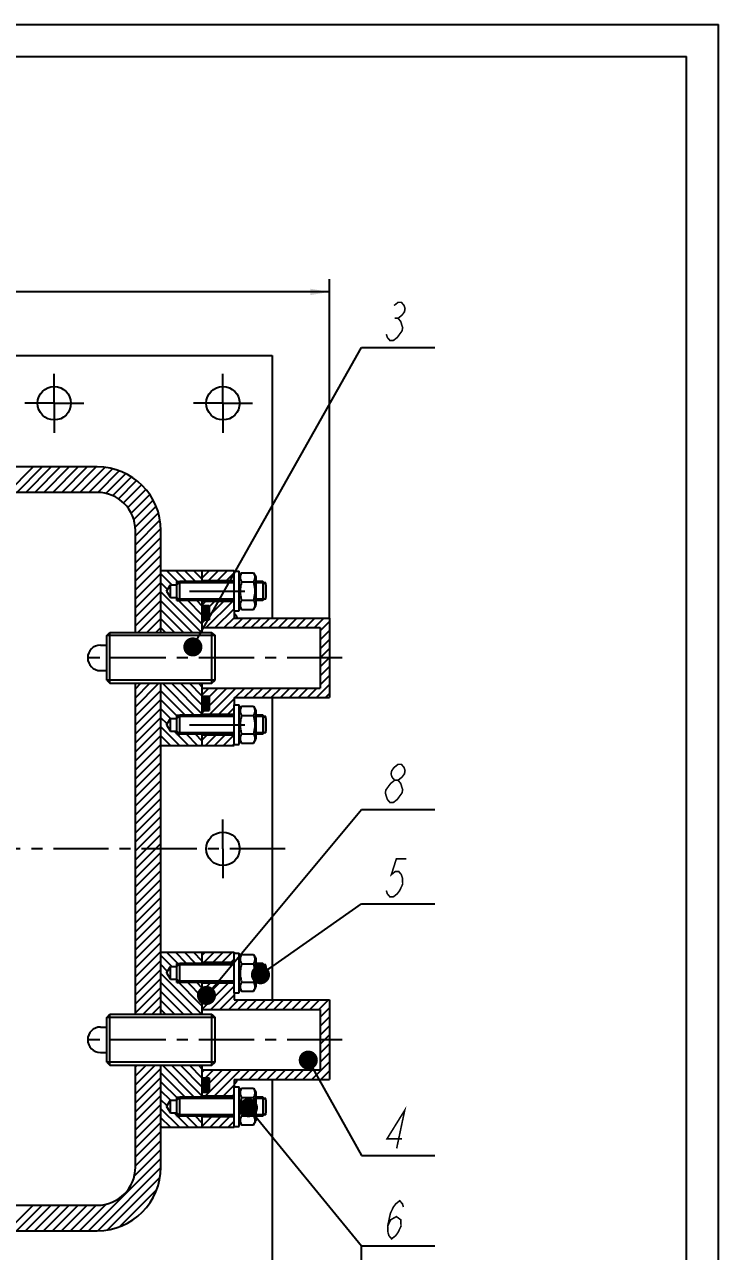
# Model space of a CAD drawing. Header units: millimetres. Extents: x 0 to 420, y 0 to 297.
# Drawn here: x 311 to 420, y 104.2 to 297 of the extents above; entities that cross this region are included whole.
import ezdxf

# ---------------------------------------------------------------- set-up
doc = ezdxf.new("R2010")
doc.units = ezdxf.units.MM
doc.header["$LTSCALE"] = 23.1
doc.linetypes.add('CENTER', pattern=[0.6, 0.375, -0.075, 0.075, -0.075])
doc.layers.get('0').update_dxf_attribs({"linetype": 'CONTINUOUS'})
for name, color, linetype in [('ALL_AXIS', 7, 'CONTINUOUS'), ('ALL_CHAMFER', 7, 'CONTINUOUS'), ('ALL_DIMENSIONS', 7, 'CONTINUOUS')]:
    doc.layers.add(name, color=color, linetype=linetype)
doc.styles.get("Standard").update_dxf_attribs({"font": 'txt', "width": 0.7})
doc.dimstyles.new('DIMSTYLE_1', dxfattribs={"dimtxt": 3.5, "dimasz": 3, "dimexe": 0.18, "dimexo": 0.0625, "dimgap": 0.09, "dimtad": 1, "dimlfac": 2, "dimdsep": 46, "dimtxsty": 'STANDARD', "dimblk": '_FILLED', "dimblk1": '_FILLED', "dimblk2": '_FILLED', "dimcen": 0.09, "dimadec": 0, "dimazin": 0, "dimtp": 0.5, "dimtm": 0.5, "dimtfac": 1, "dimtofl": 0, "dimtmove": 0, "dimatfit": 3, "dimldrblk": '_FILLED', "dimfxl": 1, "dimtolj": 1, "dimarcsym": 0})
doc.dimstyles.get("Standard").update_dxf_attribs({"dimtxt": 3.5, "dimasz": 3, "dimexe": 0.18, "dimexo": 0.0625, "dimgap": 0.09, "dimtad": 1, "dimdec": 5, "dimdsep": 46, "dimtxsty": 'STANDARD', "dimblk": '_FILLED', "dimblk1": '_FILLED', "dimblk2": '_FILLED', "dimcen": 0.09, "dimadec": 0, "dimazin": 0, "dimtol": 1, "dimtp": 1e-05, "dimtm": 1e-05, "dimtfac": 1, "dimtdec": 5, "dimtofl": 0, "dimtmove": 0, "dimatfit": 3, "dimldrblk": '_FILLED', "dimfxl": 1, "dimtolj": 1, "dimarcsym": 0})

# ---------------------------------------------------------------- blocks, each defined once
blk = doc.blocks.new('_FILLED')
at = {"color": 0, "linetype": 'ByBlock'}
blk.add_solid([(0, 0), (-1, 0.167), (-1, -0.167)], dxfattribs=at)
blk = doc.blocks.new('*D3')
at = {"layer": 'ALL_DIMENSIONS', "color": 2, "linetype": 'Continuous'}
for p, q in [((245.92, 203.74), (245.92, 256.99)), ((358.92, 203.74), (358.92, 256.99)), ((245.92, 254.99), (302.42, 254.99)), ((358.92, 254.99), (302.42, 254.99))]:
    blk.add_line(p, q, dxfattribs=at)
at = {"layer": 'ALL_DIMENSIONS', "color": 2, "linetype": 'Continuous', "xscale": 3, "yscale": 3, "zscale": 3, "rotation": 180}
blk.add_blockref('_FILLED', (245.92, 254.99), dxfattribs=at)
at = {"layer": 'ALL_DIMENSIONS', "color": 2, "linetype": 'Continuous', "xscale": 3, "yscale": 3, "zscale": 3}
blk.add_blockref('_FILLED', (358.92, 254.99), dxfattribs=at)
blk = doc.blocks.new('SYMBOL_57_BL1', base_point=(363.92, 100.62))
at = {"color": 2, "linetype": 'Continuous'}
blk.add_line((363.92, 96.12), (363.92, 105.12), dxfattribs=at)
blk = doc.blocks.new('BOM BALLOON 50_BL4', base_point=(369.69, 249.81))
at = {"color": 2, "linetype": 'Continuous'}
blk.add_line((363.92, 246.26), (375.45, 246.26), dxfattribs=at)
at = {"color": 2, "linetype": 'Continuous', "const_width": 0.25}
for points in [[(369.05, 252.85), (369.68, 253.35), (370.21, 253.35), (370.63, 252.85), (370.78, 252.35), (370.68, 251.85), (370.31, 251.35), (369.68, 250.85), (370.1, 250.35), (370.25, 249.85), (370.41, 249.35), (370.3, 248.85), (369.93, 248.35), (369.57, 247.85), (368.93, 247.35), (368.41, 247.35), (367.99, 247.85), (367.83, 248.35)], [(369.15, 250.85), (369.68, 250.85)]]:
    blk.add_lwpolyline(points, dxfattribs=at)
blk = doc.blocks.new('BOM BALLOON 51_BL5', base_point=(369.69, 122.87))
at = {"color": 2, "linetype": 'Continuous'}
blk.add_line((363.92, 119.33), (375.45, 119.33), dxfattribs=at)
at = {"color": 2, "linetype": 'Continuous', "const_width": 0.25}
blk.add_lwpolyline([(369.46, 120.42), (370.73, 126.42), (367.94, 121.92), (370.3, 121.92)], dxfattribs=at)
blk = doc.blocks.new('BOM BALLOON 52_BL6', base_point=(369.69, 162.4))
at = {"color": 2, "linetype": 'Continuous'}
blk.add_line((363.92, 158.85), (375.45, 158.85), dxfattribs=at)
at = {"color": 2, "linetype": 'Continuous', "const_width": 0.25}
blk.add_lwpolyline([(371, 165.94), (369.42, 165.94), (368.63, 163.44), (369.26, 163.94), (369.78, 163.94), (370.2, 163.44), (370.36, 162.94), (370.41, 161.94), (369.93, 160.94), (369.57, 160.44), (368.93, 159.94), (368.41, 159.94), (367.99, 160.44), (367.83, 160.94)], dxfattribs=at)
blk = doc.blocks.new('BOM BALLOON 53_BL7', base_point=(369.69, 108.67))
at = {"color": 2, "linetype": 'Continuous'}
blk.add_line((363.92, 105.12), (375.45, 105.12), dxfattribs=at)
at = {"color": 2, "linetype": 'Continuous', "const_width": 0.25}
blk.add_lwpolyline([(368.05, 108.21), (368.52, 109.21), (369.42, 109.71), (370.1, 109.21), (370.15, 108.21), (369.67, 107.21), (369.3, 106.71), (368.67, 106.21), (368.25, 106.71), (368.1, 107.21), (368.05, 108.21), (368.47, 110.21), (368.95, 111.21), (369.32, 111.71), (369.95, 112.21), (370.37, 111.71), (370.52, 111.21)], dxfattribs=at)
blk = doc.blocks.new('BOM BALLOON 55_BL8', base_point=(369.69, 177.21))
at = {"color": 2, "linetype": 'Continuous'}
blk.add_line((363.92, 173.67), (375.45, 173.67), dxfattribs=at)
at = {"color": 2, "linetype": 'Continuous', "const_width": 0.25}
for points in [[(369.15, 178.26), (368.73, 178.76), (368.58, 179.26), (368.68, 179.76), (369.05, 180.26), (369.68, 180.76), (370.21, 180.76), (370.63, 180.26), (370.78, 179.76), (370.68, 179.26), (370.31, 178.76), (369.68, 178.26)], [(368.41, 174.76), (367.99, 175.26), (367.83, 175.76), (367.68, 176.26), (367.78, 176.76), (368.15, 177.26), (368.52, 177.76), (369.15, 178.26), (369.68, 178.26), (370.1, 177.76), (370.25, 177.26), (370.41, 176.76), (370.3, 176.26), (369.93, 175.76), (369.57, 175.26), (368.93, 174.76), (368.41, 174.76)]]:
    blk.add_lwpolyline(points, dxfattribs=at)

msp = doc.modelspace()

# ---------------------------------------------------------------- linework, layer by layer
at = {"color": 7, "linetype": 'Continuous'}
for p, q in [((0, 297), (420, 297)), ((420, 0), (420, 297)), ((20, 292), (415, 292)), ((415, 5), (415, 292)), ((254.9230231, 244.9925631), (349.9230231, 244.9925631)), ((349.9230231, 244.9925631), (349.9230231, 203.7425631)), ((322.4230231, 227.4925631), (282.4230231, 227.4925631)), ((322.4230231, 223.4925631), (282.4230231, 223.4925631)), ((328.4230231, 201.4925631), (328.4230231, 217.4925631)), ((332.4230231, 201.4925631), (332.4230231, 217.4925631)), ((332.4230231, 211.2425631), (343.9230231, 211.2425631)), ((338.9230231, 209.4925631), (338.9230231, 211.2425631)), ((343.9230231, 211.2425631), (343.9230231, 211.1175583)), ((345.0906517, 210.8793144), (346.9553946, 210.8793144)), ((346.9553946, 210.8793144), (347.3230231, 210.2425631)), ((347.3230231, 210.2425458), (347.3230231, 205.7425804)), ((333.3221625, 207.9925631), (333.9230231, 208.9925631)), ((333.9230231, 206.9925631), (333.9230231, 208.9925631)), ((333.9230231, 208.9925631), (334.9230231, 208.9925631)), ((334.9230231, 208.9925631), (335.4230231, 209.4925631)), ((334.9230231, 206.4925631), (334.9230231, 209.4925631)), ((338.9230231, 209.4925631), (335.4230231, 209.4925631)), ((343.9230231, 209.6175631), (338.9230231, 209.6175631)), ((345.0906517, 209.4359387), (346.9553946, 209.4359387)), ((348.9230231, 206.7090694), (348.9230231, 209.2760567)), ((333.3221625, 207.9925631), (333.9230231, 206.9925631)), ((333.9230231, 206.9925631), (334.9230231, 206.9925631)), ((334.9230231, 206.9925631), (335.4230231, 206.4925631)), ((338.9230231, 206.4925631), (335.4230231, 206.4925631)), ((338.9230231, 201.4925631), (338.9230231, 206.4925631)), ((343.9230231, 206.3675631), (338.9230231, 206.3675631)), ((345.0906517, 206.5491874), (346.9553946, 206.5491874)), ((338.9230231, 205.7425631), (340.0230231, 205.7425631)), ((340.0230231, 205.7425631), (340.0230231, 203.4925631)), ((343.9230231, 204.8675678), (343.9230231, 203.7425631)), ((345.0906517, 205.1058117), (346.9553946, 205.1058117)), ((346.9553946, 205.1058117), (347.3230231, 205.7425631)), ((338.9230231, 203.4925631), (340.0230231, 203.4925631)), ((343.9230231, 203.7425631), (358.9230231, 203.7425631)), ((358.9230231, 203.7425631), (358.9230231, 191.2425631)), ((323.9230231, 193.9925631), (323.9230231, 200.9925631)), ((328.4230231, 201.4925631), (338.9230231, 201.4925631)), ((338.9230231, 202.2425631), (357.4230231, 202.2425631)), ((340.9230231, 193.9925631), (340.9230231, 200.9925631)), ((357.4230231, 202.2425631), (357.4230231, 192.7425631)), ((328.4230231, 141.4925631), (328.4230231, 193.4925631)), ((328.4230231, 193.4925631), (338.9230231, 193.4925631)), ((332.4230231, 141.4925631), (332.4230231, 193.4925631)), ((338.9230231, 188.4925631), (338.9230231, 193.4925631)), ((338.9230231, 192.7425631), (357.4230231, 192.7425631)), ((338.9230231, 191.4925631), (340.0230231, 191.4925631)), ((340.0230231, 191.4925631), (340.0230231, 189.2425631)), ((343.9230231, 191.2425631), (358.9230231, 191.2425631)), ((343.9230231, 191.2425631), (343.9230231, 190.1175583)), ((349.9230231, 191.2425631), (349.9230231, 143.7425631)), ((338.9230231, 189.2425631), (340.0230231, 189.2425631)), ((345.0906517, 189.8793144), (346.9553946, 189.8793144)), ((346.9553946, 189.8793144), (347.3230231, 189.2425631)), ((347.3230231, 189.2425458), (347.3230231, 184.7425804)), ((333.3221625, 186.9925631), (333.9230231, 187.9925631)), ((333.3221625, 186.9925631), (333.9230231, 185.9925631)), ((333.9230231, 187.9925631), (334.9230231, 187.9925631)), ((333.9230231, 185.9925631), (333.9230231, 187.9925631)), ((334.9230231, 187.9925631), (335.4230231, 188.4925631)), ((334.9230231, 185.4925631), (334.9230231, 188.4925631)), ((338.9230231, 188.4925631), (335.4230231, 188.4925631)), ((343.9230231, 188.6175631), (338.9230231, 188.6175631)), ((345.0906517, 188.4359387), (346.9553946, 188.4359387)), ((348.9230231, 185.7090694), (348.9230231, 188.2760567)), ((333.9230231, 185.9925631), (334.9230231, 185.9925631)), ((334.9230231, 185.9925631), (335.4230231, 185.4925631)), ((338.9230231, 185.4925631), (335.4230231, 185.4925631)), ((338.9230231, 183.7425631), (338.9230231, 185.4925631)), ((343.9230231, 185.3675631), (338.9230231, 185.3675631)), ((345.0906517, 185.5491874), (346.9553946, 185.5491874)), ((332.4230231, 183.7425631), (343.9230231, 183.7425631)), ((343.9230231, 183.8675678), (343.9230231, 183.7425631)), ((345.0906517, 184.1058117), (346.9553946, 184.1058117)), ((346.9553946, 184.1058117), (347.3230231, 184.7425631)), ((332.4230231, 151.2425631), (343.9230231, 151.2425631)), ((338.9230231, 149.4925631), (338.9230231, 151.2425631)), ((343.9230231, 151.2425631), (343.9230231, 151.1175583)), ((345.0906517, 150.8793144), (346.9553946, 150.8793144)), ((346.9553946, 150.8793144), (347.3230231, 150.2425631)), ((333.3221625, 147.9925631), (333.9230231, 148.9925631)), ((333.9230231, 148.9925631), (334.9230231, 148.9925631)), ((333.9230231, 146.9925631), (333.9230231, 148.9925631)), ((334.9230231, 146.4925631), (334.9230231, 149.4925631)), ((334.9230231, 148.9925631), (335.4230231, 149.4925631)), ((338.9230231, 149.4925631), (335.4230231, 149.4925631)), ((343.9230231, 149.6175631), (338.9230231, 149.6175631)), ((345.0906517, 149.4359387), (346.9553946, 149.4359387)), ((347.3230231, 150.2425458), (347.3230231, 145.7425804)), ((348.9230231, 146.7090694), (348.9230231, 149.2760567)), ((333.3221625, 147.9925631), (333.9230231, 146.9925631)), ((333.9230231, 146.9925631), (334.9230231, 146.9925631)), ((334.9230231, 146.9925631), (335.4230231, 146.4925631)), ((345.0906517, 146.5491874), (346.9553946, 146.5491874)), ((338.9230231, 146.4925631), (335.4230231, 146.4925631)), ((338.9230231, 141.4925631), (338.9230231, 146.4925631)), ((343.9230231, 146.3675631), (338.9230231, 146.3675631)), ((338.9230231, 145.7425631), (340.0230231, 145.7425631)), ((340.0230231, 145.7425631), (340.0230231, 143.4925631)), ((343.9230231, 144.8675678), (343.9230231, 143.7425631)), ((345.0906517, 145.1058117), (346.9553946, 145.1058117)), ((346.9553946, 145.1058117), (347.3230231, 145.7425631)), ((338.9230231, 143.4925631), (340.0230231, 143.4925631)), ((343.9230231, 143.7425631), (358.9230231, 143.7425631)), ((358.9230231, 143.7425631), (358.9230231, 131.2425631)), ((323.9230231, 133.9925631), (323.9230231, 140.9925631)), ((328.4230231, 141.4925631), (338.9230231, 141.4925631)), ((338.9230231, 142.2425631), (357.4230231, 142.2425631)), ((340.9230231, 133.9925631), (340.9230231, 140.9925631)), ((357.4230231, 142.2425631), (357.4230231, 132.7425631)), ((328.4230231, 133.4925631), (338.9230231, 133.4925631)), ((328.4230231, 117.4925631), (328.4230231, 133.4925631)), ((332.4230231, 117.4925631), (332.4230231, 133.4925631)), ((338.9230231, 128.4925631), (338.9230231, 133.4925631)), ((338.9230231, 132.7425631), (357.4230231, 132.7425631)), ((338.9230231, 131.4925631), (340.0230231, 131.4925631)), ((340.0230231, 131.4925631), (340.0230231, 129.2425631)), ((343.9230231, 131.2425631), (358.9230231, 131.2425631)), ((343.9230231, 131.2425631), (343.9230231, 130.1175583)), ((349.9230231, 131.2425631), (349.9230231, 89.9925631)), ((338.9230231, 129.2425631), (340.0230231, 129.2425631)), ((345.0906517, 129.8793144), (346.9553946, 129.8793144)), ((346.9553946, 129.8793144), (347.3230231, 129.2425631)), ((347.3230231, 129.2425458), (347.3230231, 124.7425804)), ((333.3221625, 126.9925631), (333.9230231, 127.9925631)), ((333.9230231, 127.9925631), (334.9230231, 127.9925631)), ((333.9230231, 125.9925631), (333.9230231, 127.9925631)), ((334.9230231, 125.4925631), (334.9230231, 128.4925631)), ((334.9230231, 127.9925631), (335.4230231, 128.4925631)), ((338.9230231, 128.4925631), (335.4230231, 128.4925631)), ((343.9230231, 128.6175631), (338.9230231, 128.6175631)), ((345.0906517, 128.4359387), (346.9553946, 128.4359387)), ((348.9230231, 125.7090694), (348.9230231, 128.2760567)), ((333.3221625, 126.9925631), (333.9230231, 125.9925631)), ((333.9230231, 125.9925631), (334.9230231, 125.9925631)), ((334.9230231, 125.9925631), (335.4230231, 125.4925631)), ((338.9230231, 125.4925631), (335.4230231, 125.4925631)), ((338.9230231, 123.7425631), (338.9230231, 125.4925631)), ((343.9230231, 125.3675631), (338.9230231, 125.3675631)), ((345.0906517, 125.5491874), (346.9553946, 125.5491874)), ((332.4230231, 123.7425631), (343.9230231, 123.7425631)), ((343.9230231, 123.8675678), (343.9230231, 123.7425631)), ((345.0906517, 124.1058117), (346.9553946, 124.1058117)), ((346.9553946, 124.1058117), (347.3230231, 124.7425631)), ((282.4230231, 111.4925631), (322.4230231, 111.4925631)), ((282.4230231, 107.4925631), (322.4230231, 107.4925631))]:
    msp.add_line(p, q, dxfattribs=at)
at = {"color": 2, "linetype": 'Continuous'}
for p, q in [((308.3831546, 223.4925631), (312.3831546, 227.4925631)), ((309.7973682, 223.4925631), (313.7973682, 227.4925631)), ((311.2115817, 223.4925631), (315.2115817, 227.4925631)), ((312.6257953, 223.4925631), (316.6257953, 227.4925631)), ((314.0400088, 223.4925631), (318.0400088, 227.4925631)), ((315.4542224, 223.4925631), (319.4542224, 227.4925631)), ((316.868436, 223.4925631), (320.868436, 227.4925631)), ((318.2826495, 223.4925631), (322.2826495, 227.4925631)), ((319.6968631, 223.4925631), (323.616916, 227.412616)), ((321.1110767, 223.4925631), (324.8096282, 227.1911146)), ((322.5197722, 223.4870451), (325.8919899, 226.8592628)), ((323.7821445, 223.3352038), (326.8799941, 226.4330534)), ((324.8375906, 222.9764364), (327.7846466, 225.9234924)), ((325.751354, 222.4759862), (328.612351, 225.3369832)), ((326.5382733, 221.8486919), (329.3676921, 224.6781107)), ((327.2066251, 221.1028301), (330.0517294, 223.9479345)), ((327.7522586, 220.2342501), (330.6646814, 223.1466729)), ((328.1577485, 219.2255264), (331.2032213, 222.2709992)), ((328.3915111, 218.0450755), (331.6628755, 221.3164398)), ((328.4230231, 216.6623739), (332.0249574, 220.2643082)), ((328.4230231, 215.2481604), (332.2808895, 219.1060267)), ((328.4230231, 213.8339468), (332.4068552, 217.8177789)), ((328.4230231, 212.4197332), (332.4230231, 216.4197332)), ((328.4230231, 211.0055197), (332.4230231, 215.0055197)), ((328.4230231, 209.5913061), (332.4230231, 213.5913061)), ((328.4230231, 208.1770925), (332.4230231, 212.1770925)), ((328.4230231, 206.762879), (332.4230231, 210.762879)), ((334.1359553, 208.9925631), (332.4230231, 210.7054953)), ((335.236596, 209.3061359), (333.3001689, 211.2425631)), ((336.4643824, 209.4925631), (334.7143824, 211.2425631)), ((337.878596, 209.4925631), (336.128596, 211.2425631)), ((338.9230231, 209.8623495), (337.5428096, 211.2425631)), ((338.9230231, 210.093436), (340.0721502, 211.2425631)), ((339.8613637, 209.6175631), (341.4863637, 211.2425631)), ((341.2755773, 209.6175631), (342.9005773, 211.2425631)), ((342.6897908, 209.6175631), (343.9230231, 210.8507953)), ((328.4230231, 205.3486654), (332.4230231, 209.3486654)), ((333.472139, 208.2421658), (332.4230231, 209.2912817)), ((334.9230231, 209.4925631), (335.4230231, 209.4925631)), ((343.9230231, 209.2760567), (334.9230231, 209.2760567)), ((348.9230231, 209.2760567), (347.3230231, 209.2760567)), ((328.4230231, 203.9344519), (332.4230231, 207.9344519)), ((328.4230231, 202.5202383), (332.4230231, 206.5202383)), ((338.8075282, 201.4925631), (332.4230231, 207.8770681)), ((337.3933146, 201.4925631), (332.4230231, 206.4628546)), ((338.9230231, 202.7912817), (334.7217417, 206.9925631)), ((343.9230231, 206.7090694), (334.9230231, 206.7090694)), ((334.9230231, 206.4925631), (335.4230231, 206.4925631)), ((338.9230231, 204.2054953), (336.6359553, 206.4925631)), ((338.9230231, 205.6197088), (338.0501689, 206.4925631)), ((338.9230231, 205.8507953), (339.4397908, 206.3675631)), ((339.5574315, 202.2425631), (343.6824315, 206.3675631)), ((340.0230231, 205.5365818), (340.8540044, 206.3675631)), ((340.0230231, 204.1223682), (342.268218, 206.3675631)), ((348.9230231, 206.7090694), (347.3230231, 206.7090694)), ((328.8095615, 201.4925631), (332.4230231, 205.1060247)), ((335.9791011, 201.4925631), (332.4230231, 205.048641)), ((340.9716451, 202.2425631), (343.9230231, 205.1939411)), ((330.223775, 201.4925631), (332.4230231, 203.6918112)), ((334.5648875, 201.4925631), (332.4230231, 203.6344274)), ((338.9230231, 203.0223682), (339.393218, 203.4925631)), ((342.3858587, 202.2425631), (343.9230231, 203.7797275)), ((343.8000722, 202.2425631), (345.3000722, 203.7425631)), ((345.2142858, 202.2425631), (346.7142858, 203.7425631)), ((346.6284993, 202.2425631), (348.1284993, 203.7425631)), ((348.0427129, 202.2425631), (349.5427129, 203.7425631)), ((349.4569265, 202.2425631), (350.9569265, 203.7425631)), ((350.87114, 202.2425631), (352.37114, 203.7425631)), ((352.2853536, 202.2425631), (353.7853536, 203.7425631)), ((353.6995672, 202.2425631), (355.1995672, 203.7425631)), ((355.1137807, 202.2425631), (356.6137807, 203.7425631)), ((356.5279943, 202.2425631), (358.0279943, 203.7425631)), ((357.4230231, 201.7233783), (358.9230231, 203.2233783)), ((340.9230231, 200.9925631), (323.9230231, 200.9925631)), ((331.6379886, 201.4925631), (332.4230231, 202.2775976)), ((333.1506739, 201.4925631), (332.4230231, 202.2202139)), ((357.4230231, 200.3091648), (358.9230231, 201.8091648)), ((357.4230231, 198.8949512), (358.9230231, 200.3949512)), ((357.4230231, 197.4807377), (358.9230231, 198.9807377)), ((357.4230231, 196.0665241), (358.9230231, 197.5665241)), ((357.4230231, 194.6523105), (358.9230231, 196.1523105)), ((357.4230231, 193.238097), (358.9230231, 194.738097)), ((340.9230231, 193.9925631), (323.9230231, 193.9925631)), ((328.4230231, 192.6207434), (329.2948428, 193.4925631)), ((328.4230231, 191.2065298), (330.7090564, 193.4925631)), ((328.4230231, 189.7923162), (332.12327, 193.4925631)), ((337.6653926, 188.4925631), (332.6653926, 193.4925631)), ((338.9230231, 188.6491461), (334.0796061, 193.4925631)), ((338.9230231, 190.0633596), (335.4938197, 193.4925631)), ((338.9230231, 191.4775732), (336.9080332, 193.4925631)), ((338.9230231, 192.8917868), (338.3222468, 193.4925631)), ((356.8417028, 191.2425631), (358.9230231, 193.3238834)), ((328.4230231, 188.3781027), (332.4230231, 192.3781027)), ((328.4230231, 186.9638891), (332.4230231, 190.9638891)), ((336.251179, 188.4925631), (332.4230231, 192.3207189)), ((335.1299943, 188.1995342), (332.4230231, 190.9065054)), ((338.9230231, 191.7086597), (339.9569265, 192.7425631)), ((340.0230231, 191.3944462), (341.37114, 192.7425631)), ((340.0230231, 189.9802326), (342.7853536, 192.7425631)), ((340.0745672, 188.6175631), (344.1995672, 192.7425631)), ((341.4887807, 188.6175631), (343.9230231, 191.0518055)), ((344.1137807, 191.2425631), (345.6137807, 192.7425631)), ((345.5279943, 191.2425631), (347.0279943, 192.7425631)), ((346.9422078, 191.2425631), (348.4422078, 192.7425631)), ((348.3564214, 191.2425631), (349.8564214, 192.7425631)), ((349.770635, 191.2425631), (351.270635, 192.7425631)), ((351.1848485, 191.2425631), (352.6848485, 192.7425631)), ((352.5990621, 191.2425631), (354.0990621, 192.7425631)), ((354.0132757, 191.2425631), (355.5132757, 192.7425631)), ((355.4274892, 191.2425631), (356.9274892, 192.7425631)), ((358.2559163, 191.2425631), (358.9230231, 191.9096698)), ((328.4230231, 185.5496755), (332.4230231, 189.5496755)), ((333.9229213, 187.9923936), (332.4230231, 189.4922918)), ((338.9230231, 188.8802326), (339.2853536, 189.2425631)), ((342.9029943, 188.6175631), (343.9230231, 189.6375919)), ((328.4230231, 184.135462), (332.4230231, 188.135462)), ((333.3921161, 187.1089853), (332.4230231, 188.0780783)), ((334.9230231, 188.4925631), (335.4230231, 188.4925631)), ((343.9230231, 188.2760567), (334.9230231, 188.2760567)), ((348.9230231, 188.2760567), (347.3230231, 188.2760567)), ((328.4230231, 182.7212484), (332.4230231, 186.7212484)), ((328.4230231, 181.3070349), (332.4230231, 185.3070349)), ((335.3443247, 183.7425631), (332.4230231, 186.6638647)), ((333.9301112, 183.7425631), (332.4230231, 185.2496511)), ((336.7585383, 183.7425631), (334.5085383, 185.9925631)), ((343.9230231, 185.7090694), (334.9230231, 185.7090694)), ((334.9230231, 185.4925631), (335.4230231, 185.4925631)), ((338.1727519, 183.7425631), (336.4227519, 185.4925631)), ((338.9230231, 184.4065054), (337.8369654, 185.4925631)), ((338.9230231, 184.6375919), (339.6529943, 185.3675631)), ((339.4422078, 183.7425631), (341.0672078, 185.3675631)), ((340.8564214, 183.7425631), (342.4814214, 185.3675631)), ((342.270635, 183.7425631), (343.895635, 185.3675631)), ((348.9230231, 185.7090694), (347.3230231, 185.7090694)), ((328.4230231, 179.8928213), (332.4230231, 183.8928213)), ((332.5158976, 183.7425631), (332.4230231, 183.8354376)), ((343.6848485, 183.7425631), (343.9230231, 183.9807377)), ((328.4230231, 178.4786077), (332.4230231, 182.4786077)), ((328.4230231, 177.0643942), (332.4230231, 181.0643942)), ((328.4230231, 175.6501806), (332.4230231, 179.6501806)), ((328.4230231, 174.235967), (332.4230231, 178.235967)), ((328.4230231, 172.8217535), (332.4230231, 176.8217535)), ((328.4230231, 171.4075399), (332.4230231, 175.4075399)), ((328.4230231, 169.9933264), (332.4230231, 173.9933264)), ((328.4230231, 168.5791128), (332.4230231, 172.5791128)), ((328.4230231, 167.1648992), (332.4230231, 171.1648992)), ((328.4230231, 165.7506857), (332.4230231, 169.7506857)), ((328.4230231, 164.3364721), (332.4230231, 168.3364721)), ((328.4230231, 162.9222585), (332.4230231, 166.9222585)), ((328.4230231, 161.508045), (332.4230231, 165.508045)), ((328.4230231, 160.0938314), (332.4230231, 164.0938314)), ((328.4230231, 158.6796179), (332.4230231, 162.6796179)), ((328.4230231, 157.2654043), (332.4230231, 161.2654043)), ((328.4230231, 155.8511907), (332.4230231, 159.8511907)), ((328.4230231, 154.4369772), (332.4230231, 158.4369772)), ((328.4230231, 153.0227636), (332.4230231, 157.0227636)), ((328.4230231, 151.60855), (332.4230231, 155.60855)), ((328.4230231, 150.1943365), (332.4230231, 154.1943365)), ((328.4230231, 148.7801229), (332.4230231, 152.7801229)), ((328.4230231, 147.3659094), (332.4230231, 151.3659094)), ((334.1359553, 148.9925631), (332.4230231, 150.7054953)), ((335.236596, 149.3061359), (333.3001689, 151.2425631)), ((336.4643824, 149.4925631), (334.7143824, 151.2425631)), ((337.878596, 149.4925631), (336.128596, 151.2425631)), ((338.9230231, 149.8623495), (337.5428096, 151.2425631)), ((338.9230231, 150.8005428), (339.3650434, 151.2425631)), ((339.1542569, 149.6175631), (340.7792569, 151.2425631)), ((340.5684705, 149.6175631), (342.1934705, 151.2425631)), ((341.9826841, 149.6175631), (343.6076841, 151.2425631)), ((328.4230231, 145.9516958), (332.4230231, 149.9516958)), ((328.4230231, 144.5374822), (332.4230231, 148.5374822)), ((333.472139, 148.2421658), (332.4230231, 149.2912817)), ((334.9230231, 149.4925631), (335.4230231, 149.4925631)), ((343.9230231, 149.2760567), (334.9230231, 149.2760567)), ((343.3968976, 149.6175631), (343.9230231, 150.1436886)), ((348.9230231, 149.2760567), (347.3230231, 149.2760567)), ((328.4230231, 143.1232687), (332.4230231, 147.1232687)), ((338.8075282, 141.4925631), (332.4230231, 147.8770681)), ((338.9230231, 142.7912817), (334.7217417, 146.9925631)), ((343.9230231, 146.7090694), (334.9230231, 146.7090694)), ((348.9230231, 146.7090694), (347.3230231, 146.7090694)), ((328.4230231, 141.7090551), (332.4230231, 145.7090551)), ((337.3933146, 141.4925631), (332.4230231, 146.4628546)), ((335.9791011, 141.4925631), (332.4230231, 145.048641)), ((334.9230231, 146.4925631), (335.4230231, 146.4925631)), ((338.9230231, 144.2054953), (336.6359553, 146.4925631)), ((338.9230231, 145.6197088), (338.0501689, 146.4925631)), ((338.9230231, 142.3152614), (342.9753247, 146.3675631)), ((339.5218976, 145.7425631), (340.1468976, 146.3675631)), ((340.0230231, 144.829475), (341.5611112, 146.3675631)), ((340.2645383, 142.2425631), (343.9230231, 145.9010479)), ((329.6207446, 141.4925631), (332.4230231, 144.2948415)), ((331.0349582, 141.4925631), (332.4230231, 142.880628)), ((334.5648875, 141.4925631), (332.4230231, 143.6344274)), ((341.6787519, 142.2425631), (343.9230231, 144.4868343)), ((343.0929654, 142.2425631), (344.5929654, 143.7425631)), ((344.507179, 142.2425631), (346.007179, 143.7425631)), ((345.9213926, 142.2425631), (347.4213926, 143.7425631)), ((347.3356061, 142.2425631), (348.8356061, 143.7425631)), ((348.7498197, 142.2425631), (350.2498197, 143.7425631)), ((350.1640332, 142.2425631), (351.6640332, 143.7425631)), ((351.5782468, 142.2425631), (353.0782468, 143.7425631)), ((352.9924604, 142.2425631), (354.4924604, 143.7425631)), ((354.4066739, 142.2425631), (355.9066739, 143.7425631)), ((355.8208875, 142.2425631), (357.3208875, 143.7425631)), ((357.2351011, 142.2425631), (358.7351011, 143.7425631)), ((340.9230231, 140.9925631), (323.9230231, 140.9925631)), ((333.1506739, 141.4925631), (332.4230231, 142.2202139)), ((357.4230231, 141.0162716), (358.9230231, 142.5162716)), ((357.4230231, 139.602058), (358.9230231, 141.102058)), ((357.4230231, 138.1878444), (358.9230231, 139.6878444)), ((357.4230231, 136.7736309), (358.9230231, 138.2736309)), ((357.4230231, 135.3594173), (358.9230231, 136.8594173)), ((357.4230231, 133.9452038), (358.9230231, 135.4452038)), ((340.9230231, 133.9925631), (323.9230231, 133.9925631)), ((328.4230231, 133.2237737), (328.6918125, 133.4925631)), ((328.4230231, 131.8095602), (330.106026, 133.4925631)), ((328.4230231, 130.3953466), (331.5202396, 133.4925631)), ((337.6653926, 128.4925631), (332.6653926, 133.4925631)), ((338.9230231, 128.6491461), (334.0796061, 133.4925631)), ((338.9230231, 130.0633596), (335.4938197, 133.4925631)), ((338.9230231, 131.4775732), (336.9080332, 133.4925631)), ((338.9230231, 132.8917868), (338.3222468, 133.4925631)), ((356.134596, 131.2425631), (358.9230231, 134.0309902)), ((328.4230231, 128.981133), (332.4230231, 132.981133)), ((328.4230231, 127.5669195), (332.4230231, 131.5669195)), ((336.251179, 128.4925631), (332.4230231, 132.3207189)), ((338.9230231, 132.4157665), (339.2498197, 132.7425631)), ((339.4140332, 131.4925631), (340.6640332, 132.7425631)), ((340.0230231, 130.6873394), (342.0782468, 132.7425631)), ((340.0230231, 129.2731258), (343.4924604, 132.7425631)), ((340.7816739, 128.6175631), (344.9066739, 132.7425631)), ((344.8208875, 131.2425631), (346.3208875, 132.7425631)), ((346.2351011, 131.2425631), (347.7351011, 132.7425631)), ((347.6493146, 131.2425631), (349.1493146, 132.7425631)), ((349.0635282, 131.2425631), (350.5635282, 132.7425631)), ((350.4777417, 131.2425631), (351.9777417, 132.7425631)), ((351.8919553, 131.2425631), (353.3919553, 132.7425631)), ((353.3061689, 131.2425631), (354.8061689, 132.7425631)), ((354.7203824, 131.2425631), (356.2203824, 132.7425631)), ((357.5488096, 131.2425631), (358.9230231, 132.6167766)), ((328.4230231, 126.1527059), (332.4230231, 130.1527059)), ((335.1299943, 128.1995342), (332.4230231, 130.9065054)), ((333.9229213, 127.9923936), (332.4230231, 129.4922918)), ((339.3674604, 128.6175631), (339.9924604, 129.2425631)), ((342.1958875, 128.6175631), (343.9230231, 130.3446987)), ((328.4230231, 124.7384924), (332.4230231, 128.7384924)), ((328.4230231, 123.3242788), (332.4230231, 127.3242788)), ((333.3921161, 127.1089853), (332.4230231, 128.0780783)), ((334.9230231, 128.4925631), (335.4230231, 128.4925631)), ((343.9230231, 128.2760567), (334.9230231, 128.2760567)), ((343.6101011, 128.6175631), (343.9230231, 128.9304851)), ((348.9230231, 128.2760567), (347.3230231, 128.2760567)), ((328.4230231, 121.9100652), (332.4230231, 125.9100652)), ((335.3443247, 123.7425631), (332.4230231, 126.6638647)), ((336.7585383, 123.7425631), (334.5085383, 125.9925631)), ((343.9230231, 125.7090694), (334.9230231, 125.7090694)), ((334.9230231, 125.4925631), (335.4230231, 125.4925631)), ((338.1727519, 123.7425631), (336.4227519, 125.4925631)), ((338.9230231, 124.4065054), (337.8369654, 125.4925631)), ((338.9230231, 125.3446987), (338.9458875, 125.3675631)), ((338.9230231, 123.9304851), (340.3601011, 125.3675631)), ((340.1493146, 123.7425631), (341.7743146, 125.3675631)), ((341.5635282, 123.7425631), (343.1885282, 125.3675631)), ((348.9230231, 125.7090694), (347.3230231, 125.7090694)), ((328.4230231, 120.4958517), (332.4230231, 124.4958517)), ((333.9301112, 123.7425631), (332.4230231, 125.2496511)), ((332.5158976, 123.7425631), (332.4230231, 123.8354376)), ((342.9777417, 123.7425631), (343.9230231, 124.6878444)), ((328.4230231, 119.0816381), (332.4230231, 123.0816381)), ((328.4230231, 117.6674245), (332.4230231, 121.6674245)), ((328.2504095, 116.0805973), (332.4230231, 120.253211)), ((321.0765888, 107.4925631), (332.4230231, 118.8389974)), ((322.4943482, 107.4961089), (332.4194772, 117.421238)), ((324.0490049, 107.6365521), (332.2790341, 115.8665813)), ((325.9862017, 108.1595353), (331.7560509, 113.9293845)), ((308.3486667, 107.4925631), (312.3486667, 111.4925631)), ((309.7628803, 107.4925631), (313.7628803, 111.4925631)), ((311.1770938, 107.4925631), (315.1770938, 111.4925631)), ((312.5913074, 107.4925631), (316.5913074, 111.4925631)), ((314.005521, 107.4925631), (318.005521, 111.4925631)), ((315.4197345, 107.4925631), (319.4197345, 111.4925631)), ((316.8339481, 107.4925631), (320.8339481, 111.4925631)), ((318.2481616, 107.4925631), (322.2481616, 111.4925631)), ((319.6623752, 107.4925631), (323.8349888, 111.6651767))]:
    msp.add_line(p, q, dxfattribs=at)
at = {"color": 7, "linetype": 'Continuous'}
for points in [[(345.0906517, 210.8793144), (345.0386287, 210.7844749), (344.9935379, 210.691595), (344.9554278, 210.6010045), (344.924153, 210.511714), (344.8994982, 210.4228682), (344.8817215, 210.3343943), (344.8709889, 210.2459146), (344.8673607, 210.1574884), (344.8710111, 210.0690655), (344.8817641, 209.9805958), (344.8995585, 209.8921356), (344.9242235, 209.8033152), (344.9554948, 209.7140729), (344.9935913, 209.6235405), (345.0386599, 209.530718), (345.0906517, 209.4359387)], [(346.9553946, 210.8793144), (347.0019695, 210.7948904), (347.0430473, 210.7121207), (347.078577, 210.6312567), (347.1087112, 210.5515444), (347.1336445, 210.4723526), (347.1531993, 210.393564), (347.1672989, 210.3148474), (347.1758359, 210.2362121), (347.1786611, 210.1575467), (347.1758244, 210.0788822), (347.167276, 210.0002486), (347.1531669, 209.9215376), (347.1336051, 209.8427612), (347.1086695, 209.7635886), (347.0785406, 209.6839063), (347.0430206, 209.6030754), (347.0019547, 209.520335), (346.9553946, 209.4359387)], [(345.0906517, 209.4359387), (345.0488382, 209.2851512), (345.0113596, 209.1367984), (344.9782444, 208.9912325), (344.9494074, 208.8473966), (344.9247295, 208.7044415), (344.9043417, 208.5620957), (344.8882934, 208.4198134), (344.8767098, 208.2775681), (344.8697499, 208.1351253), (344.8673607, 207.9925631)], [(346.9553946, 209.4359387), (346.9976118, 209.2835712), (347.0353386, 209.1340821), (347.0685246, 208.9878631), (347.0973207, 208.8437391), (347.1218987, 208.7007539), (347.1421461, 208.5586427), (347.1580419, 208.4168445), (347.1694847, 208.2752923), (347.1763722, 208.1337162), (347.1786855, 207.9921647), (347.1763456, 207.8506036), (347.1694312, 207.7090105), (347.1579598, 207.5674375), (347.1420368, 207.4256269), (347.1217656, 207.2835268), (347.0971691, 207.1405726), (347.0683533, 206.9964714), (347.0351736, 206.850356), (346.997507, 206.7011407), (346.9553946, 206.5491874)], [(344.8673607, 207.9925631), (344.871153, 207.8137963), (344.882028, 207.6352564), (344.9000988, 207.4571425), (344.9250264, 207.2788573), (344.9564682, 207.1004308), (344.9945481, 206.9201802), (345.0392771, 206.7362232), (345.0906517, 206.5491874)], [(345.0906517, 206.5491874), (345.0386287, 206.4543479), (344.9935379, 206.361468), (344.9554278, 206.2708775), (344.924153, 206.181587), (344.8994982, 206.0927412), (344.8817215, 206.0042672), (344.8709889, 205.9157876), (344.8673607, 205.8273614), (344.8710111, 205.7389385), (344.8817641, 205.6504688), (344.8995585, 205.5620086), (344.9242235, 205.4731882), (344.9554948, 205.3839459), (344.9935913, 205.2934135), (345.0386599, 205.200591), (345.0906517, 205.1058117)], [(346.9553946, 206.5491874), (346.9974954, 206.4732355), (347.0351595, 206.3986324), (347.068349, 206.3255535), (347.0971776, 206.2534721), (347.1217803, 206.1819709), (347.1420548, 206.1108974), (347.157978, 206.0399684), (347.1694464, 205.9691587), (347.1763546, 205.8983401), (347.1786856, 205.8275389), (347.1763603, 205.7567434), (347.1694593, 205.6859392), (347.1580019, 205.6151525), (347.1420927, 205.5442504), (347.1218351, 205.4732023), (347.0972525, 205.4017282), (347.0684604, 205.3296986), (347.0352867, 205.2566318), (346.9975814, 205.1819372), (346.9553946, 205.1058117)], [(345.0906517, 189.8793144), (345.0386287, 189.7844749), (344.9935379, 189.691595), (344.9554278, 189.6010045), (344.924153, 189.511714), (344.8994982, 189.4228682), (344.8817215, 189.3343943), (344.8709889, 189.2459146), (344.8673607, 189.1574884), (344.8710111, 189.0690655), (344.8817641, 188.9805958), (344.8995585, 188.8921356), (344.9242235, 188.8033152), (344.9554948, 188.7140729), (344.9935913, 188.6235405), (345.0386599, 188.530718), (345.0906517, 188.4359387)], [(346.9553946, 189.8793144), (347.0019695, 189.7948904), (347.0430473, 189.7121207), (347.078577, 189.6312567), (347.1087112, 189.5515444), (347.1336445, 189.4723526), (347.1531993, 189.393564), (347.1672989, 189.3148474), (347.1758359, 189.2362121), (347.1786611, 189.1575467), (347.1758244, 189.0788822), (347.167276, 189.0002486), (347.1531669, 188.9215376), (347.1336051, 188.8427612), (347.1086695, 188.7635886), (347.0785406, 188.6839063), (347.0430206, 188.6030754), (347.0019547, 188.520335), (346.9553946, 188.4359387)], [(345.0906517, 188.4359387), (345.0488382, 188.2851512), (345.0113596, 188.1367984), (344.9782444, 187.9912325), (344.9494074, 187.8473966), (344.9247295, 187.7044415), (344.9043417, 187.5620957), (344.8882934, 187.4198134), (344.8767098, 187.2775681), (344.8697499, 187.1351253), (344.8673607, 186.9925631)], [(344.8673607, 186.9925631), (344.871153, 186.8137963), (344.882028, 186.6352564), (344.9000988, 186.4571425), (344.9250264, 186.2788573), (344.9564682, 186.1004308), (344.9945481, 185.9201802), (345.0392771, 185.7362232), (345.0906517, 185.5491874)], [(346.9553946, 188.4359387), (346.9976118, 188.2835712), (347.0353386, 188.1340821), (347.0685246, 187.9878631), (347.0973207, 187.8437391), (347.1218987, 187.7007539), (347.1421461, 187.5586427), (347.1580419, 187.4168445), (347.1694847, 187.2752923), (347.1763722, 187.1337162), (347.1786855, 186.9921647), (347.1763456, 186.8506036), (347.1694312, 186.7090105), (347.1579598, 186.5674375), (347.1420368, 186.4256269), (347.1217656, 186.2835268), (347.0971691, 186.1405726), (347.0683533, 185.9964714), (347.0351736, 185.850356), (346.997507, 185.7011407), (346.9553946, 185.5491874)], [(345.0906517, 185.5491874), (345.0386287, 185.4543479), (344.9935379, 185.361468), (344.9554278, 185.2708775), (344.924153, 185.181587), (344.8994982, 185.0927412), (344.8817215, 185.0042672), (344.8709889, 184.9157876), (344.8673607, 184.8273614), (344.8710111, 184.7389385), (344.8817641, 184.6504688), (344.8995585, 184.5620086), (344.9242235, 184.4731882), (344.9554948, 184.3839459), (344.9935913, 184.2934135), (345.0386599, 184.200591), (345.0906517, 184.1058117)], [(346.9553946, 185.5491874), (346.9974954, 185.4732355), (347.0351595, 185.3986324), (347.068349, 185.3255535), (347.0971776, 185.2534721), (347.1217803, 185.1819709), (347.1420548, 185.1108974), (347.157978, 185.0399684), (347.1694464, 184.9691587), (347.1763546, 184.8983401), (347.1786856, 184.8275389), (347.1763603, 184.7567434), (347.1694593, 184.6859392), (347.1580019, 184.6151525), (347.1420927, 184.5442504), (347.1218351, 184.4732023), (347.0972525, 184.4017282), (347.0684604, 184.3296986), (347.0352867, 184.2566318), (346.9975814, 184.1819372), (346.9553946, 184.1058117)], [(345.0906517, 150.8793144), (345.0386287, 150.7844749), (344.9935379, 150.691595), (344.9554278, 150.6010045), (344.924153, 150.511714), (344.8994982, 150.4228682), (344.8817215, 150.3343943), (344.8709889, 150.2459146), (344.8673607, 150.1574884), (344.8710111, 150.0690655), (344.8817641, 149.9805958), (344.8995585, 149.8921356), (344.9242235, 149.8033152), (344.9554948, 149.7140729), (344.9935913, 149.6235405), (345.0386599, 149.530718), (345.0906517, 149.4359387)], [(346.9553946, 150.8793144), (347.0019695, 150.7948904), (347.0430473, 150.7121207), (347.078577, 150.6312567), (347.1087112, 150.5515444), (347.1336445, 150.4723526), (347.1531993, 150.393564), (347.1672989, 150.3148474), (347.1758359, 150.2362121), (347.1786611, 150.1575467), (347.1758244, 150.0788822), (347.167276, 150.0002486), (347.1531669, 149.9215376), (347.1336051, 149.8427612), (347.1086695, 149.7635886), (347.0785406, 149.6839063), (347.0430206, 149.6030754), (347.0019547, 149.520335), (346.9553946, 149.4359387)], [(345.0906517, 149.4359387), (345.0488382, 149.2851512), (345.0113596, 149.1367984), (344.9782444, 148.9912325), (344.9494074, 148.8473966), (344.9247295, 148.7044415), (344.9043417, 148.5620957), (344.8882934, 148.4198134), (344.8767098, 148.2775681), (344.8697499, 148.1351253), (344.8673607, 147.9925631)], [(346.9553946, 149.4359387), (346.9976118, 149.2835712), (347.0353386, 149.1340821), (347.0685246, 148.9878631), (347.0973207, 148.8437391), (347.1218987, 148.7007539), (347.1421461, 148.5586427), (347.1580419, 148.4168445), (347.1694847, 148.2752923), (347.1763722, 148.1337162), (347.1786855, 147.9921647), (347.1763456, 147.8506036), (347.1694312, 147.7090105), (347.1579598, 147.5674375), (347.1420368, 147.4256269), (347.1217656, 147.2835268), (347.0971691, 147.1405726), (347.0683533, 146.9964714), (347.0351736, 146.850356), (346.997507, 146.7011407), (346.9553946, 146.5491874)], [(344.8673607, 147.9925631), (344.871153, 147.8137963), (344.882028, 147.6352564), (344.9000988, 147.4571425), (344.9250264, 147.2788573), (344.9564682, 147.1004308), (344.9945481, 146.9201802), (345.0392771, 146.7362232), (345.0906517, 146.5491874)], [(345.0906517, 146.5491874), (345.0386287, 146.4543479), (344.9935379, 146.361468), (344.9554278, 146.2708775), (344.924153, 146.181587), (344.8994982, 146.0927412), (344.8817215, 146.0042672), (344.8709889, 145.9157876), (344.8673607, 145.8273614), (344.8710111, 145.7389385), (344.8817641, 145.6504688), (344.8995585, 145.5620086), (344.9242235, 145.4731882), (344.9554948, 145.3839459), (344.9935913, 145.2934135), (345.0386599, 145.200591), (345.0906517, 145.1058117)], [(346.9553946, 146.5491874), (346.9974954, 146.4732355), (347.0351595, 146.3986324), (347.068349, 146.3255535), (347.0971776, 146.2534721), (347.1217803, 146.1819709), (347.1420548, 146.1108974), (347.157978, 146.0399684), (347.1694464, 145.9691587), (347.1763546, 145.8983401), (347.1786856, 145.8275389), (347.1763603, 145.7567434), (347.1694593, 145.6859392), (347.1580019, 145.6151525), (347.1420927, 145.5442504), (347.1218351, 145.4732023), (347.0972525, 145.4017282), (347.0684604, 145.3296986), (347.0352867, 145.2566318), (346.9975814, 145.1819372), (346.9553946, 145.1058117)], [(345.0906517, 129.8793144), (345.0386287, 129.7844749), (344.9935379, 129.691595), (344.9554278, 129.6010045), (344.924153, 129.511714), (344.8994982, 129.4228682), (344.8817215, 129.3343943), (344.8709889, 129.2459146), (344.8673607, 129.1574884), (344.8710111, 129.0690655), (344.8817641, 128.9805958), (344.8995585, 128.8921356), (344.9242235, 128.8033152), (344.9554948, 128.7140729), (344.9935913, 128.6235405), (345.0386599, 128.530718), (345.0906517, 128.4359387)], [(346.9553946, 129.8793144), (347.0019695, 129.7948904), (347.0430473, 129.7121207), (347.078577, 129.6312567), (347.1087112, 129.5515444), (347.1336445, 129.4723526), (347.1531993, 129.393564), (347.1672989, 129.3148474), (347.1758359, 129.2362121), (347.1786611, 129.1575467), (347.1758244, 129.0788822), (347.167276, 129.0002486), (347.1531669, 128.9215376), (347.1336051, 128.8427612), (347.1086695, 128.7635886), (347.0785406, 128.6839063), (347.0430206, 128.6030754), (347.0019547, 128.520335), (346.9553946, 128.4359387)], [(345.0906517, 128.4359387), (345.0488382, 128.2851512), (345.0113596, 128.1367984), (344.9782444, 127.9912325), (344.9494074, 127.8473966), (344.9247295, 127.7044415), (344.9043417, 127.5620957), (344.8882934, 127.4198134), (344.8767098, 127.2775681), (344.8697499, 127.1351253), (344.8673607, 126.9925631)], [(346.9553946, 128.4359387), (346.9976118, 128.2835712), (347.0353386, 128.1340821), (347.0685246, 127.9878631), (347.0973207, 127.8437391), (347.1218987, 127.7007539), (347.1421461, 127.5586427), (347.1580419, 127.4168445), (347.1694847, 127.2752923), (347.1763722, 127.1337162), (347.1786855, 126.9921647), (347.1763456, 126.8506036), (347.1694312, 126.7090105), (347.1579598, 126.5674375), (347.1420368, 126.4256269), (347.1217656, 126.2835268), (347.0971691, 126.1405726), (347.0683533, 125.9964714), (347.0351736, 125.850356), (346.997507, 125.7011407), (346.9553946, 125.5491874)], [(344.8673607, 126.9925631), (344.871153, 126.8137963), (344.882028, 126.6352564), (344.9000988, 126.4571425), (344.9250264, 126.2788573), (344.9564682, 126.1004308), (344.9945481, 125.9201802), (345.0392771, 125.7362232), (345.0906517, 125.5491874)], [(345.0906517, 125.5491874), (345.0386287, 125.4543479), (344.9935379, 125.361468), (344.9554278, 125.2708775), (344.924153, 125.181587), (344.8994982, 125.0927412), (344.8817215, 125.0042672), (344.8709889, 124.9157876), (344.8673607, 124.8273614), (344.8710111, 124.7389385), (344.8817641, 124.6504688), (344.8995585, 124.5620086), (344.9242235, 124.4731882), (344.9554948, 124.3839459), (344.9935913, 124.2934135), (345.0386599, 124.200591), (345.0906517, 124.1058117)], [(346.9553946, 125.5491874), (346.9974954, 125.4732355), (347.0351595, 125.3986324), (347.068349, 125.3255535), (347.0971776, 125.2534721), (347.1217803, 125.1819709), (347.1420548, 125.1108974), (347.157978, 125.0399684), (347.1694464, 124.9691587), (347.1763546, 124.8983401), (347.1786856, 124.8275389), (347.1763603, 124.7567434), (347.1694593, 124.6859392), (347.1580019, 124.6151525), (347.1420927, 124.5442504), (347.1218351, 124.4732023), (347.0972525, 124.4017282), (347.0684604, 124.3296986), (347.0352867, 124.2566318), (346.9975814, 124.1819372), (346.9553946, 124.1058117)]]:
    msp.add_lwpolyline(points, dxfattribs=at)
for centre, radius, start, end in [((322.4230231, 217.4925631), 10, 0, 90), ((322.4230231, 217.4925631), 6, 0, 90), ((322.4230231, 117.4925631), 10, 270, 360), ((322.4230231, 117.4925631), 6, 270, 360)]:
    msp.add_arc(centre, radius, start, end, dxfattribs=at)
at = {"color": 2, "linetype": 'Continuous'}
for points in [[(338.9230231, 203.4925635), (338.9230231, 205.7425695), (340.0230231, 203.4925635), (340.0230231, 205.7425695)], [(338.9230231, 189.2425695), (338.9230231, 191.492559), (340.0230231, 189.2425695), (340.0230231, 191.492559)], [(338.9230231, 143.4925575), (338.9230231, 145.7425635), (340.0230231, 143.4925575), (340.0230231, 145.7425635)], [(338.9230231, 129.2425635), (338.9230231, 131.4925695), (340.0230231, 129.2425635), (340.0230231, 131.4925695)]]:
    msp.add_solid(points, dxfattribs=at)
at = {"layer": 'ALL_AXIS', "color": 7, "linetype": 'CENTER'}
for p, q in [((315.6730231, 237.4925631), (315.6730231, 242.1175631)), ((342.1730231, 237.4925631), (342.1730231, 242.1175631)), ((315.6730231, 237.4925631), (311.0480231, 237.4925631)), ((315.6730231, 237.4925631), (315.6730231, 232.8675631)), ((315.6730231, 237.4925631), (320.2980231, 237.4925631)), ((342.1730231, 237.4925631), (337.5480231, 237.4925631)), ((342.1730231, 237.4925631), (342.1730231, 232.8675631)), ((342.1730231, 237.4925631), (346.7980231, 237.4925631)), ((336.9230231, 207.9925631), (345.9230231, 207.9925631)), ((360.9230231, 197.4925631), (320.5303358, 197.4925631)), ((336.9230231, 186.9925631), (345.9230231, 186.9925631)), ((342.1730231, 167.4925631), (342.1730231, 172.1175631)), ((351.9230231, 167.4925631), (252.9230231, 167.4925631)), ((342.1730231, 167.4925631), (342.1730231, 162.8675631)), ((360.9230231, 137.4925631), (319.6569084, 137.4925631))]:
    msp.add_line(p, q, dxfattribs=at)
at = {"layer": 'ALL_AXIS', "color": 7, "linetype": 'Continuous'}
for p, q in [((343.9230231, 211.1175631), (344.7230231, 211.1175631)), ((343.9230231, 204.8675678), (343.9230231, 211.1175583)), ((344.7230231, 204.8675678), (344.7230231, 211.1175583)), ((344.7230231, 210.2425631), (345.0906517, 210.8793144)), ((343.9230231, 209.4925631), (335.4230231, 209.4925631)), ((348.4230231, 209.4925631), (347.3230231, 209.4925631)), ((343.9230231, 206.4925631), (335.4230231, 206.4925631)), ((348.4230231, 206.4925631), (347.3230231, 206.4925631)), ((343.9230231, 204.8675631), (344.7230231, 204.8675631)), ((344.7230231, 205.7425631), (345.0906517, 205.1058117)), ((324.4230231, 201.4925631), (340.4230231, 201.4925631)), ((322.9230231, 199.4925631), (323.9230231, 199.4925631)), ((322.9230231, 195.4925631), (323.9230231, 195.4925631)), ((324.4230231, 193.4925631), (340.4230231, 193.4925631)), ((343.9230231, 190.1175631), (344.7230231, 190.1175631)), ((343.9230231, 183.8675678), (343.9230231, 190.1175583)), ((344.7230231, 183.8675678), (344.7230231, 190.1175583)), ((344.7230231, 189.2425631), (345.0906517, 189.8793144)), ((343.9230231, 188.4925631), (335.4230231, 188.4925631)), ((348.4230231, 188.4925631), (347.3230231, 188.4925631)), ((343.9230231, 185.4925631), (335.4230231, 185.4925631)), ((348.4230231, 185.4925631), (347.3230231, 185.4925631)), ((343.9230231, 183.8675631), (344.7230231, 183.8675631)), ((344.7230231, 184.7425631), (345.0906517, 184.1058117)), ((343.9230231, 151.1175631), (344.7230231, 151.1175631)), ((343.9230231, 144.8675678), (343.9230231, 151.1175583)), ((344.7230231, 144.8675678), (344.7230231, 151.1175583)), ((344.7230231, 150.2425631), (345.0906517, 150.8793144)), ((343.9230231, 149.4925631), (335.4230231, 149.4925631)), ((348.4230231, 149.4925631), (347.3230231, 149.4925631)), ((343.9230231, 146.4925631), (335.4230231, 146.4925631)), ((343.9230231, 144.8675631), (344.7230231, 144.8675631)), ((344.7230231, 145.7425631), (345.0906517, 145.1058117)), ((348.4230231, 146.4925631), (347.3230231, 146.4925631)), ((324.4230231, 141.4925631), (340.4230231, 141.4925631)), ((322.9230231, 139.4925631), (323.9230231, 139.4925631)), ((322.9230231, 135.4925631), (323.9230231, 135.4925631)), ((324.4230231, 133.4925631), (340.4230231, 133.4925631)), ((343.9230231, 130.1175631), (344.7230231, 130.1175631)), ((343.9230231, 123.8675678), (343.9230231, 130.1175583)), ((344.7230231, 123.8675678), (344.7230231, 130.1175583)), ((344.7230231, 129.2425631), (345.0906517, 129.8793144)), ((343.9230231, 128.4925631), (335.4230231, 128.4925631)), ((348.4230231, 128.4925631), (347.3230231, 128.4925631)), ((343.9230231, 125.4925631), (335.4230231, 125.4925631)), ((348.4230231, 125.4925631), (347.3230231, 125.4925631)), ((343.9230231, 123.8675631), (344.7230231, 123.8675631)), ((344.7230231, 124.7425631), (345.0906517, 124.1058117))]:
    msp.add_line(p, q, dxfattribs=at)
for centre in [(315.6730231, 237.4925631), (342.1730231, 237.4925631), (342.1730231, 167.4925631)]:
    msp.add_circle(centre, 2.625, dxfattribs=at)
for centre, radius, start, end in [((342.1730231, 202.4925631), 2.625, 28.5392211, 48.143182415), ((322.9230231, 197.4925631), 2, 90, 270), ((322.9230231, 137.4925631), 2, 90, 270), ((342.1730231, 132.4925631), 2.625, 311.856817585, 331.4607789)]:
    msp.add_arc(centre, radius, start, end, dxfattribs=at)
at = {"layer": 'ALL_CHAMFER', "color": 7, "linetype": 'Continuous'}
for p, q in [((334.9230231, 208.9925631), (335.4230231, 209.4925631)), ((334.9230231, 206.9925631), (334.9230231, 208.9925631)), ((335.4230231, 206.4925631), (335.4230231, 209.4925631)), ((343.9230231, 209.4925631), (335.4230231, 209.4925631)), ((348.4230231, 209.4925631), (347.3230231, 209.4925631)), ((348.4230231, 209.4925631), (348.4230231, 206.4925631)), ((348.9230231, 208.9925631), (348.4230231, 209.4925631)), ((348.9230231, 208.9925631), (348.9230231, 206.9925631)), ((334.9230231, 206.9925631), (335.4230231, 206.4925631)), ((343.9230231, 206.4925631), (335.4230231, 206.4925631)), ((348.4230231, 206.4925631), (347.3230231, 206.4925631)), ((348.9230231, 206.9925631), (348.4230231, 206.4925631)), ((323.9230231, 200.9925631), (324.4230231, 201.4925631)), ((323.9230231, 193.9926585), (323.9230231, 200.9924677)), ((324.4230231, 193.4925631), (324.4230231, 201.4925631)), ((340.4230231, 193.4925631), (340.4230231, 201.4925631)), ((340.4230231, 201.4925631), (340.9230231, 200.9925631)), ((340.9230231, 193.9926585), (340.9230231, 200.9924677)), ((323.9230231, 193.9925631), (324.4230231, 193.4925631)), ((340.4230231, 193.4925631), (340.9230231, 193.9925631)), ((334.9230231, 187.9925631), (335.4230231, 188.4925631)), ((334.9230231, 185.9925631), (334.9230231, 187.9925631)), ((343.9230231, 188.4925631), (335.4230231, 188.4925631)), ((335.4230231, 185.4925631), (335.4230231, 188.4925631)), ((348.4230231, 188.4925631), (347.3230231, 188.4925631)), ((348.4230231, 188.4925631), (348.4230231, 185.4925631)), ((348.9230231, 187.9925631), (348.4230231, 188.4925631)), ((348.9230231, 187.9925631), (348.9230231, 185.9925631)), ((334.9230231, 185.9925631), (335.4230231, 185.4925631)), ((343.9230231, 185.4925631), (335.4230231, 185.4925631)), ((348.4230231, 185.4925631), (347.3230231, 185.4925631)), ((348.9230231, 185.9925631), (348.4230231, 185.4925631)), ((334.9230231, 148.9925631), (335.4230231, 149.4925631)), ((334.9230231, 146.9925631), (334.9230231, 148.9925631)), ((343.9230231, 149.4925631), (335.4230231, 149.4925631)), ((335.4230231, 146.4925631), (335.4230231, 149.4925631)), ((348.4230231, 149.4925631), (347.3230231, 149.4925631)), ((348.9230231, 148.9925631), (348.4230231, 149.4925631)), ((348.4230231, 149.4925631), (348.4230231, 146.4925631)), ((348.9230231, 148.9925631), (348.9230231, 146.9925631)), ((334.9230231, 146.9925631), (335.4230231, 146.4925631)), ((348.9230231, 146.9925631), (348.4230231, 146.4925631)), ((343.9230231, 146.4925631), (335.4230231, 146.4925631)), ((348.4230231, 146.4925631), (347.3230231, 146.4925631)), ((323.9230231, 140.9925631), (324.4230231, 141.4925631)), ((323.9230231, 133.9926585), (323.9230231, 140.9924677)), ((324.4230231, 133.4925631), (324.4230231, 141.4925631)), ((340.4230231, 141.4925631), (340.9230231, 140.9925631)), ((340.4230231, 133.4925631), (340.4230231, 141.4925631)), ((340.9230231, 133.9926585), (340.9230231, 140.9924677)), ((323.9230231, 133.9925631), (324.4230231, 133.4925631)), ((340.4230231, 133.4925631), (340.9230231, 133.9925631)), ((334.9230231, 127.9925631), (335.4230231, 128.4925631)), ((334.9230231, 125.9925631), (334.9230231, 127.9925631)), ((343.9230231, 128.4925631), (335.4230231, 128.4925631)), ((335.4230231, 125.4925631), (335.4230231, 128.4925631)), ((348.4230231, 128.4925631), (347.3230231, 128.4925631)), ((348.9230231, 127.9925631), (348.4230231, 128.4925631)), ((348.4230231, 128.4925631), (348.4230231, 125.4925631)), ((348.9230231, 127.9925631), (348.9230231, 125.9925631)), ((334.9230231, 125.9925631), (335.4230231, 125.4925631)), ((343.9230231, 125.4925631), (335.4230231, 125.4925631)), ((348.4230231, 125.4925631), (347.3230231, 125.4925631)), ((348.9230231, 125.9925631), (348.4230231, 125.4925631))]:
    msp.add_line(p, q, dxfattribs=at)

# ---------------------------------------------------------------- block references
at = {"color": 2, "linetype": 'Continuous'}
for name, p in [('BOM BALLOON 50_BL4', (369.6850428, 249.8089444)), ('BOM BALLOON 55_BL8', (369.6850428, 177.2133458)), ('BOM BALLOON 52_BL6', (369.6850428, 162.3975747)), ('BOM BALLOON 51_BL5', (369.6850428, 122.8708102)), ('BOM BALLOON 53_BL7', (369.6850428, 108.6672247)), ('SYMBOL_57_BL1', (363.9230231, 100.6223956))]:
    msp.add_blockref(name, p, dxfattribs=at)

# ---------------------------------------------------------------- dimensions: what is measured, and where the dimension line sits
at = {"layer": 'ALL_DIMENSIONS', "color": 2, "linetype": 'Continuous'}
dim = msp.add_linear_dim(base=(358.9230231, 254.9925631), p1=(245.9230231, 203.7425631), p2=(358.9230231, 203.7425631), dimstyle='DIMSTYLE_1', dxfattribs=at)
dim.commit()
dim.dimension.update_dxf_attribs({"geometry": '*D3', "text_midpoint": (298.7480231, 255.8675631), "dimtype": 160})

# ---------------------------------------------------------------- leaders
at = {"color": 2, "linetype": 'Continuous'}
for points in [[(337.4466789, 199.2125091), (363.9230231, 246.2641095)], [(339.5867587, 144.4506759), (363.9230231, 173.6685177)], [(348.0621576, 147.7073268), (363.9230231, 158.8527422)], [(355.5767041, 134.292392), (363.9230231, 119.3259837)], [(346.1758955, 126.8083726), (363.9230231, 105.1223956)]]:
    msp.add_leader(points, dimstyle='STANDARD', override={"dimtad": 0, "dimldrblk": 'DOT'}, dxfattribs=at)

doc.saveas('drawing.dxf')
